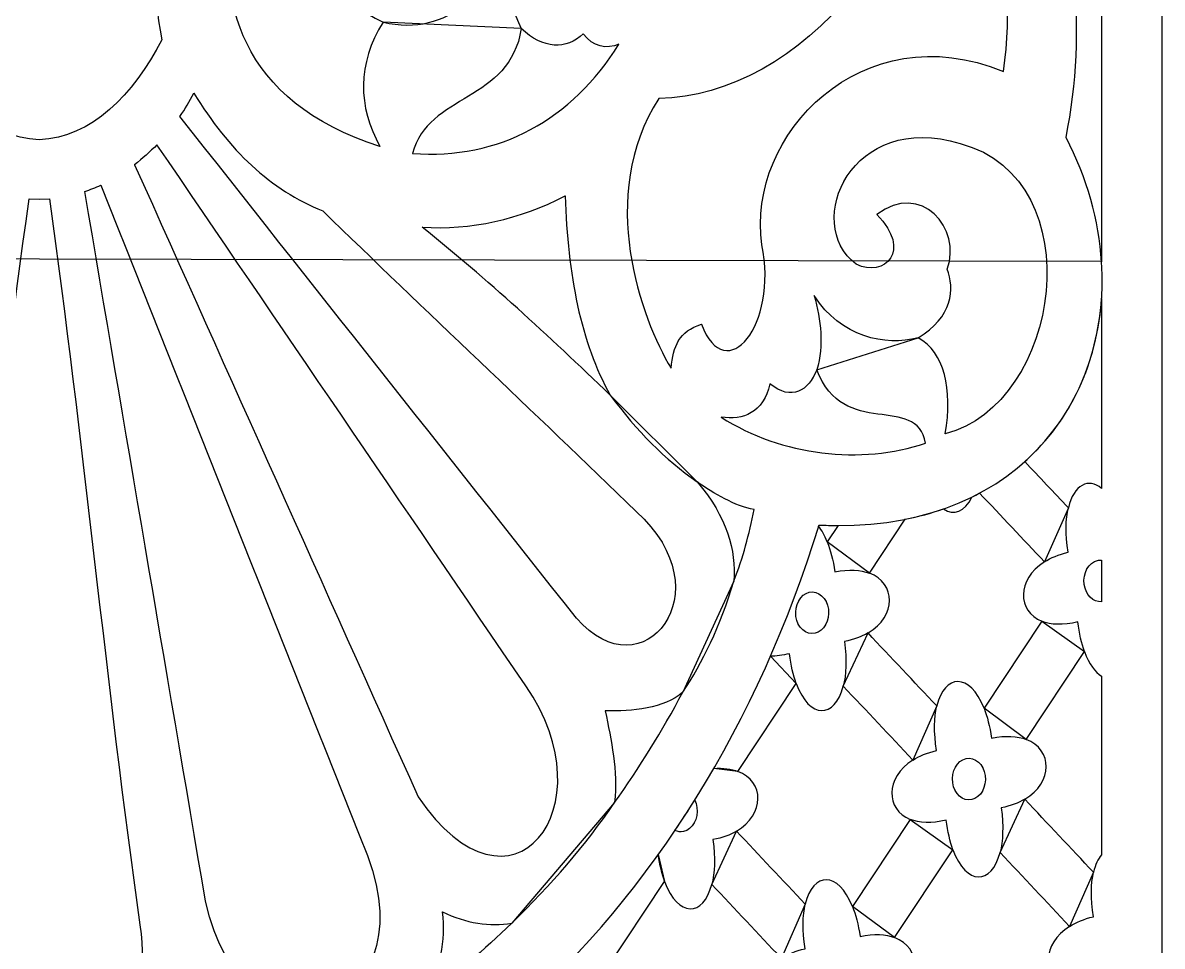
# Model space of a CAD drawing. Header units: centimetres. Extents: x 1.8 to 13.7, y -5.9 to 9.6.
# Drawn here: x 4.631 to 7.522, y -4.361 to -2.018 of the extents above; entities that cross this region are included whole.
import ezdxf

# ---------------------------------------------------------------- set-up
doc = ezdxf.new("R2010")
doc.units = ezdxf.units.CM
doc.header["$MEASUREMENT"] = 0
doc.layers.add('layer 1', color=7, linetype='Continuous')

msp = doc.modelspace()

# ---------------------------------------------------------------- linework, layer by layer
at = {"layer": 'layer 1', "color": 7}
for points, knots in [([(1.82375, 9.60243), (1.82375, 9.60243), (7.5222, 9.60243), (7.5222, 9.60243), (7.5222, 9.60243), (7.5222, 9.60243), (7.5222, -5.9026), (7.5222, -5.9026), (7.5222, -5.9026), (7.5222, -5.9026), (1.82375, -5.9026), (1.82375, -5.9026), (1.82375, -5.9026), (1.82375, -5.9026), (1.82375, 9.60243), (1.82375, 9.60243)], [0, 0, 0, 0, 0.2, 0.2, 0.2, 0.2, 0.4, 0.4, 0.4, 0.4, 0.6, 0.6, 0.6, 0.6, 1, 1, 1, 1]), ([(5.53746, -2.33166), (5.48128, -2.23148), (5.47933, -2.12147), (5.54525, -2.01638), (5.54525, -2.01638), (5.31991, -1.91537), (5.43875, -1.64277), (5.58032, -1.70846), (5.58032, -1.70846), (5.57074, -1.98372), (5.87109, -1.75177), (5.69332, -1.56805), (5.69332, -1.56805), (5.24344, -1.22752), (4.83009, -2.11223), (5.53746, -2.33166)], [0, 0, 0, 0, 0.2, 0.2, 0.2, 0.2, 0.4, 0.4, 0.4, 0.4, 0.6, 0.6, 0.6, 0.6, 1, 1, 1, 1]), ([(7.36821, -1.28113), (7.31867, -1.34336), (7.26057, -1.40065), (7.19676, -1.45468), (7.19676, -1.45468), (7.30153, -1.75093), (7.33366, -2.03636), (7.2781, -2.30876), (7.2781, -2.30876), (7.33171, -2.41206), (7.3614, -2.52001), (7.36821, -2.62503), (7.36821, -2.62503), (7.36821, -2.62503), (7.36821, -1.28113), (7.36821, -1.28113)], [0, 0, 0, 0, 0.2, 0.2, 0.2, 0.2, 0.4, 0.4, 0.4, 0.4, 0.6, 0.6, 0.6, 0.6, 1, 1, 1, 1]), ([(6.27595, -2.89468), (6.2006, -2.76921), (6.0861, -2.4582), (6.2446, -2.21017), (6.2446, -2.21017), (6.60195, -2.2029), (6.96314, -1.80012), (6.93702, -1.30949), (6.93702, -1.30949), (7.0689, -1.56736), (7.16249, -1.83575), (7.11939, -2.1417), (7.11939, -2.1417), (6.7613, -1.99401), (6.46591, -2.30263), (6.50675, -2.58125), (6.50675, -2.58125), (6.54809, -2.78542), (6.41605, -2.94514), (6.35288, -2.78299), (6.35288, -2.78299), (6.29589, -2.801), (6.28165, -2.83824), (6.27595, -2.89468)], [0, 0, 0, 0, 0.1428571, 0.1428571, 0.1428571, 0.1428571, 0.2857143, 0.2857143, 0.2857143, 0.2857143, 0.4285714, 0.4285714, 0.4285714, 0.4285714, 0.5714286, 0.5714286, 0.5714286, 0.5714286, 0.7142857, 0.7142857, 0.7142857, 0.7142857, 1, 1, 1, 1]), ([(4.67301, -1.60365), (4.5951, -1.73397), (4.44912, -1.74443), (4.34156, -1.68472), (4.34156, -1.68472), (4.3843, -1.80676), (4.38706, -1.93228), (4.36224, -2.06129), (4.36224, -2.06129), (4.43481, -2.20142), (4.53977, -2.30908), (4.67301, -2.31496), (4.67301, -2.31496), (4.80625, -2.30908), (4.91122, -2.20142), (4.98379, -2.06129), (4.98379, -2.06129), (4.95896, -1.93228), (4.96173, -1.80676), (5.00448, -1.68472), (5.00448, -1.68472), (4.89691, -1.74443), (4.75093, -1.73397), (4.67301, -1.60365)], [0, 0, 0, 0, 0.1428571, 0.1428571, 0.1428571, 0.1428571, 0.2857143, 0.2857143, 0.2857143, 0.2857143, 0.4285714, 0.4285714, 0.4285714, 0.4285714, 0.5714286, 0.5714286, 0.5714286, 0.5714286, 0.7142857, 0.7142857, 0.7142857, 0.7142857, 1, 1, 1, 1]), ([(5.89592, -2.03296), (5.85522, -1.94911), (5.84978, -1.86526), (5.86036, -1.7814), (5.86036, -1.7814), (5.82586, -1.93471), (5.71349, -2.05526), (5.54525, -2.01638), (5.54525, -2.01638), (5.54525, -2.01638), (5.89592, -2.03296), (5.89592, -2.03296)], [0, 0, 0, 0, 0.25, 0.25, 0.25, 0.25, 0.5, 0.5, 0.5, 0.5, 1, 1, 1, 1]), ([(6.14371, -2.07212), (6.02525, -2.26345), (5.83973, -2.3669), (5.61973, -2.34952), (5.61973, -2.34952), (5.65968, -2.1987), (5.86738, -2.2188), (5.89592, -2.03296), (5.89592, -2.03296), (5.95165, -2.08571), (6.01012, -2.08664), (6.05337, -2.04601), (6.05337, -2.04601), (6.07696, -2.07944), (6.1136, -2.08607), (6.14371, -2.07212)], [0, 0, 0, 0, 0.2, 0.2, 0.2, 0.2, 0.4, 0.4, 0.4, 0.4, 0.6, 0.6, 0.6, 0.6, 1, 1, 1, 1]), ([(5.0656, -2.19647), (5.0539, -2.21838), (5.04375, -2.23597), (5.02971, -2.2561), (5.02971, -2.2561), (5.36513, -2.68039), (5.70054, -3.10466), (6.03595, -3.52894), (6.03595, -3.52894), (6.20481, -3.72364), (6.41459, -3.46092), (6.18749, -3.25844), (6.18749, -3.25844), (5.93195, -3.00923), (5.64789, -2.74457), (5.39235, -2.49537), (5.39235, -2.49537), (5.26022, -2.44248), (5.15378, -2.3417), (5.0656, -2.19647)], [0, 0, 0, 0, 0.1666667, 0.1666667, 0.1666667, 0.1666667, 0.3333333, 0.3333333, 0.3333333, 0.3333333, 0.5, 0.5, 0.5, 0.5, 0.6666667, 0.6666667, 0.6666667, 0.6666667, 1, 1, 1, 1]), ([(6.97649, -2.64331), (6.9961, -2.6915), (6.99054, -2.76597), (6.90274, -2.81728), (6.90274, -2.81728), (6.96972, -2.85335), (6.99113, -2.94758), (6.9717, -3.06084), (6.9717, -3.06084), (7.26395, -2.98762), (7.34905, -2.41577), (7.00974, -2.32418), (7.00974, -2.32418), (6.73521, -2.23999), (6.60809, -2.52561), (6.74577, -2.63087), (6.74577, -2.63087), (6.81711, -2.66596), (6.88926, -2.5968), (6.79809, -2.50459), (6.79809, -2.50459), (6.90978, -2.41846), (7.0153, -2.54063), (6.97649, -2.64331)], [0, 0, 0, 0, 0.1428571, 0.1428571, 0.1428571, 0.1428571, 0.2857143, 0.2857143, 0.2857143, 0.2857143, 0.4285714, 0.4285714, 0.4285714, 0.4285714, 0.5714286, 0.5714286, 0.5714286, 0.5714286, 0.7142857, 0.7142857, 0.7142857, 0.7142857, 1, 1, 1, 1]), ([(5.6345, -3.98232), (5.39468, -3.44768), (5.15486, -2.91307), (4.91502, -2.37843), (4.91502, -2.37843), (4.93491, -2.36227), (4.95402, -2.34544), (4.97176, -2.32748), (4.97176, -2.32748), (5.28359, -2.78503), (5.59543, -3.2426), (5.90725, -3.70016), (5.90725, -3.70016), (6.12211, -4.00792), (5.86936, -4.32852), (5.6345, -3.98232)], [0, 0, 0, 0, 0.2, 0.2, 0.2, 0.2, 0.4, 0.4, 0.4, 0.4, 0.6, 0.6, 0.6, 0.6, 1, 1, 1, 1]), ([(4.82888, -2.4302), (4.81621, -2.4357), (4.80218, -2.44155), (4.78861, -2.44593), (4.78861, -2.44593), (4.8904, -3.04562), (4.99305, -3.64702), (5.09484, -4.24669), (5.09484, -4.24669), (5.18897, -4.68666), (5.663, -4.54207), (5.50554, -4.13125), (5.50554, -4.13125), (5.27999, -3.56516), (5.05443, -2.99629), (4.82888, -2.4302)], [0, 0, 0, 0, 0.2, 0.2, 0.2, 0.2, 0.4, 0.4, 0.4, 0.4, 0.6, 0.6, 0.6, 0.6, 1, 1, 1, 1]), ([(4.67301, -2.4659), (4.67301, -2.4659), (4.64734, -2.46476), (4.64734, -2.46476), (4.64734, -2.46476), (4.56221, -3.06831), (4.50275, -3.70323), (4.41762, -4.30678), (4.41762, -4.30678), (4.38419, -4.55234), (4.4758, -4.69855), (4.67301, -4.70205), (4.67301, -4.70205), (4.87023, -4.69855), (4.96183, -4.55234), (4.92841, -4.30678), (4.92841, -4.30678), (4.84327, -3.70323), (4.78382, -3.06831), (4.69869, -2.46476), (4.69869, -2.46476), (4.69869, -2.46476), (4.67301, -2.4659), (4.67301, -2.4659)], [0, 0, 0, 0, 0.1428571, 0.1428571, 0.1428571, 0.1428571, 0.2857143, 0.2857143, 0.2857143, 0.2857143, 0.4285714, 0.4285714, 0.4285714, 0.4285714, 0.5714286, 0.5714286, 0.5714286, 0.5714286, 0.7142857, 0.7142857, 0.7142857, 0.7142857, 1, 1, 1, 1]), ([(6.12166, -2.96273), (6.04719, -2.83006), (6.01341, -2.6574), (6.00746, -2.45738), (6.00746, -2.45738), (5.89232, -2.51693), (5.7667, -2.54461), (5.64488, -2.53679), (5.64488, -2.53679), (5.8107, -2.66975), (5.96344, -2.81051), (6.12166, -2.96273)], [0, 0, 0, 0, 0.25, 0.25, 0.25, 0.25, 0.5, 0.5, 0.5, 0.5, 1, 1, 1, 1]), ([(7.3682, -2.62354), (7.39259, -2.9877), (7.14111, -3.31673), (6.6514, -3.29242), (6.6514, -3.29242), (6.49824, -3.79455), (6.22865, -4.22455), (5.88486, -4.52902), (5.88486, -4.52902), (5.54106, -4.83346), (5.12304, -5.0124), (4.67301, -5.0124), (4.67301, -5.0124), (4.22299, -5.0124), (3.80498, -4.83346), (3.46118, -4.52902), (3.46118, -4.52902), (3.11738, -4.22455), (2.8478, -3.79455), (2.69464, -3.29242), (2.69464, -3.29242), (2.19987, -3.31698), (1.94828, -2.98088), (1.97869, -2.61225), (1.97869, -2.61225), (1.97869, -2.61225), (7.3682, -2.62354), (7.3682, -2.62354)], [0, 0, 0, 0, 0.125, 0.125, 0.125, 0.125, 0.25, 0.25, 0.25, 0.25, 0.375, 0.375, 0.375, 0.375, 0.5, 0.5, 0.5, 0.5, 0.625, 0.625, 0.625, 0.625, 0.75, 0.75, 0.75, 0.75, 1, 1, 1, 1]), ([(6.64589, -2.89847), (6.6647, -2.83579), (6.65592, -2.77313), (6.63942, -2.71045), (6.63942, -2.71045), (6.70624, -2.81519), (6.81951, -2.84004), (6.90274, -2.81728), (6.90274, -2.81728), (6.90274, -2.81728), (6.64589, -2.89847), (6.64589, -2.89847)], [0, 0, 0, 0, 0.25, 0.25, 0.25, 0.25, 0.5, 0.5, 0.5, 0.5, 1, 1, 1, 1]), ([(7.36821, -2.71793), (7.35762, -2.87829), (7.29162, -3.02586), (7.17362, -3.13145), (7.17362, -3.13145), (7.21044, -3.1705), (7.24726, -3.20956), (7.28406, -3.24861), (7.28406, -3.24861), (7.29796, -3.19034), (7.33503, -3.1716), (7.36821, -3.19958), (7.36821, -3.19958), (7.36821, -3.19958), (7.36821, -2.71793), (7.36821, -2.71793)], [0, 0, 0, 0, 0.2, 0.2, 0.2, 0.2, 0.4, 0.4, 0.4, 0.4, 0.6, 0.6, 0.6, 0.6, 1, 1, 1, 1]), ([(6.64589, -2.89847), (6.71407, -3.07787), (6.89877, -2.9566), (6.92175, -3.0849), (6.92175, -3.0849), (6.75846, -3.13951), (6.55712, -3.11747), (6.40333, -3.01875), (6.40333, -3.01875), (6.45886, -3.02686), (6.50964, -3.0079), (6.52699, -2.93454), (6.52699, -2.93454), (6.58248, -2.97865), (6.62449, -2.95158), (6.64589, -2.89847)], [0, 0, 0, 0, 0.2, 0.2, 0.2, 0.2, 0.4, 0.4, 0.4, 0.4, 0.6, 0.6, 0.6, 0.6, 1, 1, 1, 1]), ([(6.34244, -3.18297), (6.26019, -3.12566), (6.19, -3.05477), (6.12166, -2.96273), (6.12166, -2.96273), (6.12166, -2.96273), (6.34244, -3.18297), (6.34244, -3.18297)], [0, 0, 0, 0, 0.3333333, 0.3333333, 0.3333333, 0.3333333, 1, 1, 1, 1]), ([(6.43561, -3.43458), (6.44136, -3.35731), (6.41718, -3.27036), (6.34244, -3.18297), (6.34244, -3.18297), (6.38304, -3.21162), (6.43961, -3.24518), (6.4868, -3.25318), (6.4868, -3.25318), (6.47381, -3.31654), (6.45925, -3.3741), (6.43561, -3.43458)], [0, 0, 0, 0, 0.25, 0.25, 0.25, 0.25, 0.5, 0.5, 0.5, 0.5, 1, 1, 1, 1]), ([(7.0589, -3.21138), (7.05231, -3.21491), (7.04562, -3.21832), (7.03882, -3.22164), (7.03882, -3.22164), (7.02203, -3.25924), (6.99349, -3.27004), (6.96721, -3.25153), (6.96721, -3.25153), (6.93647, -3.26225), (6.90404, -3.27113), (6.86993, -3.27786), (6.86993, -3.27786), (6.86993, -3.27786), (6.77926, -3.4145), (6.77926, -3.4145), (6.77926, -3.4145), (6.84667, -3.44022), (6.84917, -3.52344), (6.77579, -3.56634), (6.77579, -3.56634), (6.83396, -3.62805), (6.89214, -3.68977), (6.95033, -3.7515), (6.95033, -3.7515), (6.96966, -3.6704), (7.03389, -3.66582), (7.07004, -3.75731), (7.07004, -3.75731), (7.07004, -3.75731), (7.21667, -3.53639), (7.21667, -3.53639), (7.21667, -3.53639), (7.15455, -3.51098), (7.1518, -3.43105), (7.22337, -3.38585), (7.22337, -3.38585), (7.16854, -3.32768), (7.11372, -3.26954), (7.0589, -3.21138)], [0, 0, 0, 0, 0.0909091, 0.0909091, 0.0909091, 0.0909091, 0.1818182, 0.1818182, 0.1818182, 0.1818182, 0.2727273, 0.2727273, 0.2727273, 0.2727273, 0.3636364, 0.3636364, 0.3636364, 0.3636364, 0.4545455, 0.4545455, 0.4545455, 0.4545455, 0.5454545, 0.5454545, 0.5454545, 0.5454545, 0.6363636, 0.6363636, 0.6363636, 0.6363636, 0.7272727, 0.7272727, 0.7272727, 0.7272727, 0.8181818, 0.8181818, 0.8181818, 0.8181818, 1, 1, 1, 1]), ([(7.28406, -3.24861), (7.27727, -3.2771), (7.27602, -3.31502), (7.28348, -3.36155), (7.28348, -3.36155), (7.25952, -3.36717), (7.23955, -3.37563), (7.22337, -3.38585), (7.22337, -3.38585), (7.22337, -3.38585), (7.28406, -3.24861), (7.28406, -3.24861)], [0, 0, 0, 0, 0.25, 0.25, 0.25, 0.25, 0.5, 0.5, 0.5, 0.5, 1, 1, 1, 1]), ([(6.7, -3.29361), (6.68405, -3.29357), (6.66789, -3.29325), (6.6514, -3.29242), (6.6514, -3.29242), (6.65111, -3.29336), (6.65081, -3.2943), (6.65053, -3.29524), (6.65053, -3.29524), (6.65841, -3.30559), (6.66581, -3.31891), (6.67231, -3.33534), (6.67231, -3.33534), (6.67231, -3.33534), (6.7, -3.29361), (6.7, -3.29361)], [0, 0, 0, 0, 0.2, 0.2, 0.2, 0.2, 0.4, 0.4, 0.4, 0.4, 0.6, 0.6, 0.6, 0.6, 1, 1, 1, 1]), ([(6.77926, -3.4145), (6.75697, -3.40599), (6.72761, -3.40374), (6.69154, -3.41136), (6.69154, -3.41136), (6.68707, -3.38107), (6.68039, -3.3558), (6.67231, -3.33534), (6.67231, -3.33534), (6.67231, -3.33534), (6.77926, -3.4145), (6.77926, -3.4145)], [0, 0, 0, 0, 0.25, 0.25, 0.25, 0.25, 0.5, 0.5, 0.5, 0.5, 1, 1, 1, 1]), ([(7.36821, -3.38142), (7.36496, -3.38115), (7.36164, -3.38138), (7.35828, -3.38212), (7.35828, -3.38212), (7.3356, -3.38717), (7.32035, -3.41469), (7.32435, -3.44338), (7.32435, -3.44338), (7.32808, -3.47013), (7.34725, -3.48868), (7.36821, -3.48698), (7.36821, -3.48698), (7.36821, -3.48698), (7.36821, -3.38142), (7.36821, -3.38142)], [0, 0, 0, 0, 0.2, 0.2, 0.2, 0.2, 0.4, 0.4, 0.4, 0.4, 0.6, 0.6, 0.6, 0.6, 1, 1, 1, 1]), ([(6.43561, -3.43458), (6.40008, -3.551), (6.35598, -3.64222), (6.30605, -3.71619), (6.30605, -3.71619), (6.30605, -3.71619), (6.43561, -3.43458), (6.43561, -3.43458)], [0, 0, 0, 0, 0.3333333, 0.3333333, 0.3333333, 0.3333333, 1, 1, 1, 1]), ([(6.67525, -3.50593), (6.67126, -3.47724), (6.64949, -3.45797), (6.62681, -3.46304), (6.62681, -3.46304), (6.60412, -3.46809), (6.58887, -3.49561), (6.59287, -3.52429), (6.59287, -3.52429), (6.59687, -3.55298), (6.61863, -3.57225), (6.64133, -3.5672), (6.64133, -3.5672), (6.66402, -3.56215), (6.67926, -3.53461), (6.67525, -3.50593)], [0, 0, 0, 0, 0.2, 0.2, 0.2, 0.2, 0.4, 0.4, 0.4, 0.4, 0.6, 0.6, 0.6, 0.6, 1, 1, 1, 1]), ([(7.21667, -3.53638), (7.23942, -3.54569), (7.27012, -3.5477), (7.30808, -3.53795), (7.30808, -3.53795), (7.31163, -3.56786), (7.31756, -3.59295), (7.32504, -3.61338), (7.32504, -3.61338), (7.32504, -3.61338), (7.21667, -3.53638), (7.21667, -3.53638)], [0, 0, 0, 0, 0.25, 0.25, 0.25, 0.25, 0.5, 0.5, 0.5, 0.5, 1, 1, 1, 1]), ([(6.71301, -3.70136), (6.72027, -3.67288), (6.72233, -3.63484), (6.71613, -3.58777), (6.71613, -3.58777), (6.73978, -3.58328), (6.75962, -3.57578), (6.77579, -3.56632), (6.77579, -3.56632), (6.77579, -3.56632), (6.71301, -3.70136), (6.71301, -3.70136)], [0, 0, 0, 0, 0.25, 0.25, 0.25, 0.25, 0.5, 0.5, 0.5, 0.5, 1, 1, 1, 1]), ([(7.34806, -4.17347), (7.35261, -4.15439), (7.35965, -4.13955), (7.36821, -4.1292), (7.36821, -4.1292), (7.36821, -4.1292), (7.36821, -3.67564), (7.36821, -3.67564), (7.36821, -3.67564), (7.35215, -3.66585), (7.3367, -3.6453), (7.32504, -3.61339), (7.32504, -3.61339), (7.32504, -3.61339), (7.17699, -3.83647), (7.17699, -3.83647), (7.17699, -3.83647), (7.24441, -3.86219), (7.24691, -3.94541), (7.17353, -3.98829), (7.17353, -3.98829), (7.23171, -4.05002), (7.28988, -4.11174), (7.34806, -4.17347)], [0, 0, 0, 0, 0.1428571, 0.1428571, 0.1428571, 0.1428571, 0.2857143, 0.2857143, 0.2857143, 0.2857143, 0.4285714, 0.4285714, 0.4285714, 0.4285714, 0.5714286, 0.5714286, 0.5714286, 0.5714286, 0.7142857, 0.7142857, 0.7142857, 0.7142857, 1, 1, 1, 1]), ([(6.5284, -3.62528), (6.54285, -3.62539), (6.55894, -3.6234), (6.5766, -3.61887), (6.5766, -3.61887), (6.58015, -3.64878), (6.58608, -3.67385), (6.59356, -3.69431), (6.59356, -3.69431), (6.59356, -3.69431), (6.5284, -3.62528), (6.5284, -3.62528)], [0, 0, 0, 0, 0.25, 0.25, 0.25, 0.25, 0.5, 0.5, 0.5, 0.5, 1, 1, 1, 1]), ([(6.61658, -4.25439), (6.63591, -4.17328), (6.70016, -4.16869), (6.73629, -4.26019), (6.73629, -4.26019), (6.73629, -4.26019), (6.88292, -4.03926), (6.88292, -4.03926), (6.88292, -4.03926), (6.8208, -4.01387), (6.81805, -3.93392), (6.88962, -3.88873), (6.88962, -3.88873), (6.83074, -3.82626), (6.77188, -3.76383), (6.71301, -3.70137), (6.71301, -3.70137), (6.69195, -3.78401), (6.62713, -3.78611), (6.59356, -3.69431), (6.59356, -3.69431), (6.59356, -3.69431), (6.44552, -3.91737), (6.44552, -3.91737), (6.44552, -3.91737), (6.51292, -3.94309), (6.51543, -4.02632), (6.44204, -4.06921), (6.44204, -4.06921), (6.50023, -4.13094), (6.5584, -4.19266), (6.61658, -4.25439)], [0, 0, 0, 0, 0.1111111, 0.1111111, 0.1111111, 0.1111111, 0.2222222, 0.2222222, 0.2222222, 0.2222222, 0.3333333, 0.3333333, 0.3333333, 0.3333333, 0.4444444, 0.4444444, 0.4444444, 0.4444444, 0.5555556, 0.5555556, 0.5555556, 0.5555556, 0.6666667, 0.6666667, 0.6666667, 0.6666667, 0.7777778, 0.7777778, 0.7777778, 0.7777778, 1, 1, 1, 1]), ([(6.30605, -3.71619), (6.25355, -3.81486), (6.19561, -3.90856), (6.13279, -3.99657), (6.13279, -3.99657), (6.14122, -3.91502), (6.12452, -3.83906), (6.10907, -3.76387), (6.10907, -3.76387), (6.1774, -3.76481), (6.25778, -3.75882), (6.30605, -3.71619)], [0, 0, 0, 0, 0.25, 0.25, 0.25, 0.25, 0.5, 0.5, 0.5, 0.5, 1, 1, 1, 1]), ([(6.95033, -3.7515), (6.94354, -3.77999), (6.94227, -3.81789), (6.94974, -3.86442), (6.94974, -3.86442), (6.92578, -3.87006), (6.9058, -3.87851), (6.88962, -3.88873), (6.88962, -3.88873), (6.88962, -3.88873), (6.95033, -3.7515), (6.95033, -3.7515)], [0, 0, 0, 0, 0.25, 0.25, 0.25, 0.25, 0.5, 0.5, 0.5, 0.5, 1, 1, 1, 1]), ([(7.17699, -3.83645), (7.1547, -3.82795), (7.12535, -3.82571), (7.08927, -3.83331), (7.08927, -3.83331), (7.08481, -3.80302), (7.07812, -3.77777), (7.07004, -3.75731), (7.07004, -3.75731), (7.07004, -3.75731), (7.17699, -3.83645), (7.17699, -3.83645)], [0, 0, 0, 0, 0.25, 0.25, 0.25, 0.25, 0.5, 0.5, 0.5, 0.5, 1, 1, 1, 1]), ([(7.073, -3.9279), (7.06899, -3.89921), (7.04723, -3.87994), (7.02454, -3.88499), (7.02454, -3.88499), (7.00185, -3.89005), (6.98661, -3.91758), (6.9906, -3.94626), (6.9906, -3.94626), (6.99461, -3.97495), (7.01638, -3.99422), (7.03906, -3.98917), (7.03906, -3.98917), (7.06175, -3.9841), (7.077, -3.95658), (7.073, -3.9279)], [0, 0, 0, 0, 0.2, 0.2, 0.2, 0.2, 0.4, 0.4, 0.4, 0.4, 0.6, 0.6, 0.6, 0.6, 1, 1, 1, 1]), ([(6.44552, -3.91737), (6.42896, -3.91107), (6.40853, -3.9082), (6.38433, -3.91026), (6.38433, -3.91026), (6.38433, -3.91026), (6.44552, -3.91737), (6.44552, -3.91737)], [0, 0, 0, 0, 0.3333333, 0.3333333, 0.3333333, 0.3333333, 1, 1, 1, 1]), ([(7.11074, -4.12332), (7.118, -4.09484), (7.12008, -4.05681), (7.11386, -4.00974), (7.11386, -4.00974), (7.13752, -4.00525), (7.15735, -3.99775), (7.17352, -3.98829), (7.17352, -3.98829), (7.17352, -3.98829), (7.11074, -4.12332), (7.11074, -4.12332)], [0, 0, 0, 0, 0.25, 0.25, 0.25, 0.25, 0.5, 0.5, 0.5, 0.5, 1, 1, 1, 1]), ([(6.13279, -3.99657), (6.05852, -4.10488), (5.97151, -4.20677), (5.87176, -4.30218), (5.87176, -4.30218), (5.87176, -4.30218), (6.13279, -3.99657), (6.13279, -3.99657)], [0, 0, 0, 0, 0.3333333, 0.3333333, 0.3333333, 0.3333333, 1, 1, 1, 1]), ([(6.33605, -3.99053), (6.31973, -4.01662), (6.30304, -4.04234), (6.28598, -4.06766), (6.28598, -4.06766), (6.29268, -4.07077), (6.30008, -4.07176), (6.30759, -4.07007), (6.30759, -4.07007), (6.33027, -4.06502), (6.34552, -4.0375), (6.34152, -4.00882), (6.34152, -4.00882), (6.34059, -4.00214), (6.33869, -3.99599), (6.33605, -3.99053)], [0, 0, 0, 0, 0.2, 0.2, 0.2, 0.2, 0.4, 0.4, 0.4, 0.4, 0.6, 0.6, 0.6, 0.6, 1, 1, 1, 1]), ([(6.88292, -4.03926), (6.90567, -4.04856), (6.93638, -4.05057), (6.97433, -4.04084), (6.97433, -4.04084), (6.97788, -4.07075), (6.98381, -4.09582), (6.9913, -4.11626), (6.9913, -4.11626), (6.9913, -4.11626), (6.88292, -4.03926), (6.88292, -4.03926)], [0, 0, 0, 0, 0.25, 0.25, 0.25, 0.25, 0.5, 0.5, 0.5, 0.5, 1, 1, 1, 1]), ([(6.37926, -4.20424), (6.38652, -4.17575), (6.3886, -4.13772), (6.38239, -4.09066), (6.38239, -4.09066), (6.40603, -4.08615), (6.42588, -4.07867), (6.44204, -4.06921), (6.44204, -4.06921), (6.44204, -4.06921), (6.37926, -4.20424), (6.37926, -4.20424)], [0, 0, 0, 0, 0.25, 0.25, 0.25, 0.25, 0.5, 0.5, 0.5, 0.5, 1, 1, 1, 1]), ([(6.2437, -4.12849), (6.24732, -4.15544), (6.25291, -4.1783), (6.25981, -4.19718), (6.25981, -4.19718), (6.25981, -4.19718), (6.2437, -4.12849), (6.2437, -4.12849)], [0, 0, 0, 0, 0.3333333, 0.3333333, 0.3333333, 0.3333333, 1, 1, 1, 1]), ([(7.01432, -4.67634), (7.03365, -4.59525), (7.09789, -4.59066), (7.13404, -4.68216), (7.13404, -4.68216), (7.13404, -4.68216), (7.28065, -4.46123), (7.28065, -4.46123), (7.28065, -4.46123), (7.21855, -4.43584), (7.21579, -4.35589), (7.28735, -4.3107), (7.28735, -4.3107), (7.22849, -4.24823), (7.16961, -4.18578), (7.11074, -4.12332), (7.11074, -4.12332), (7.08968, -4.20598), (7.02486, -4.20808), (6.9913, -4.11626), (6.9913, -4.11626), (6.9913, -4.11626), (6.84325, -4.33934), (6.84325, -4.33934), (6.84325, -4.33934), (6.91066, -4.36506), (6.91317, -4.44828), (6.83979, -4.49118), (6.83979, -4.49118), (6.89796, -4.55291), (6.95614, -4.61462), (7.01432, -4.67634)], [0, 0, 0, 0, 0.1111111, 0.1111111, 0.1111111, 0.1111111, 0.2222222, 0.2222222, 0.2222222, 0.2222222, 0.3333333, 0.3333333, 0.3333333, 0.3333333, 0.4444444, 0.4444444, 0.4444444, 0.4444444, 0.5555556, 0.5555556, 0.5555556, 0.5555556, 0.6666667, 0.6666667, 0.6666667, 0.6666667, 0.7777778, 0.7777778, 0.7777778, 0.7777778, 1, 1, 1, 1]), ([(7.34806, -4.17347), (7.34127, -4.20196), (7.34, -4.23986), (7.34747, -4.28639), (7.34747, -4.28639), (7.32352, -4.29203), (7.30355, -4.30048), (7.28735, -4.3107), (7.28735, -4.3107), (7.28735, -4.3107), (7.34806, -4.17347), (7.34806, -4.17347)], [0, 0, 0, 0, 0.25, 0.25, 0.25, 0.25, 0.5, 0.5, 0.5, 0.5, 1, 1, 1, 1]), ([(6.28284, -4.75726), (6.30217, -4.67616), (6.36641, -4.67158), (6.40255, -4.76307), (6.40255, -4.76307), (6.40255, -4.76307), (6.54918, -4.54215), (6.54918, -4.54215), (6.54918, -4.54215), (6.48706, -4.51674), (6.4843, -4.43681), (6.55588, -4.39161), (6.55588, -4.39161), (6.497, -4.32915), (6.43814, -4.2667), (6.37926, -4.20424), (6.37926, -4.20424), (6.3582, -4.28689), (6.29338, -4.289), (6.25981, -4.19718), (6.25981, -4.19718), (6.25981, -4.19718), (6.11177, -4.42026), (6.11177, -4.42026), (6.11177, -4.42026), (6.17918, -4.44598), (6.18169, -4.5292), (6.1083, -4.5721), (6.1083, -4.5721), (6.16648, -4.63381), (6.22465, -4.69553), (6.28284, -4.75726)], [0, 0, 0, 0, 0.1111111, 0.1111111, 0.1111111, 0.1111111, 0.2222222, 0.2222222, 0.2222222, 0.2222222, 0.3333333, 0.3333333, 0.3333333, 0.3333333, 0.4444444, 0.4444444, 0.4444444, 0.4444444, 0.5555556, 0.5555556, 0.5555556, 0.5555556, 0.6666667, 0.6666667, 0.6666667, 0.6666667, 0.7777778, 0.7777778, 0.7777778, 0.7777778, 1, 1, 1, 1]), ([(5.65079, -4.4893), (5.72786, -4.43315), (5.80167, -4.37058), (5.87176, -4.30218), (5.87176, -4.30218), (5.81724, -4.31315), (5.7548, -4.30175), (5.69631, -4.27426), (5.69631, -4.27426), (5.70444, -4.34844), (5.69158, -4.41762), (5.65079, -4.4893)], [0, 0, 0, 0, 0.25, 0.25, 0.25, 0.25, 0.5, 0.5, 0.5, 0.5, 1, 1, 1, 1]), ([(6.61658, -4.25439), (6.60979, -4.28288), (6.60853, -4.32078), (6.61599, -4.36731), (6.61599, -4.36731), (6.59204, -4.37295), (6.57205, -4.38139), (6.55588, -4.39161), (6.55588, -4.39161), (6.55588, -4.39161), (6.61658, -4.25439), (6.61658, -4.25439)], [0, 0, 0, 0, 0.25, 0.25, 0.25, 0.25, 0.5, 0.5, 0.5, 0.5, 1, 1, 1, 1]), ([(6.84325, -4.33934), (6.82096, -4.33084), (6.79161, -4.3286), (6.75552, -4.3362), (6.75552, -4.3362), (6.75107, -4.30591), (6.74438, -4.28066), (6.73629, -4.26019), (6.73629, -4.26019), (6.73629, -4.26019), (6.84325, -4.33934), (6.84325, -4.33934)], [0, 0, 0, 0, 0.25, 0.25, 0.25, 0.25, 0.5, 0.5, 0.5, 0.5, 1, 1, 1, 1])]:
    msp.add_open_spline(points, degree=3, knots=knots, dxfattribs=at)
at = {"layer": 'layer 1', "color": 250, "lineweight": 9}
for points, knots in [([(1.82375, 9.60243), (1.82375, 9.60243), (7.5222, 9.60243), (7.5222, 9.60243), (7.5222, 9.60243), (7.5222, 9.60243), (7.5222, -5.9026), (7.5222, -5.9026), (7.5222, -5.9026), (7.5222, -5.9026), (1.82375, -5.9026), (1.82375, -5.9026), (1.82375, -5.9026), (1.82375, -5.9026), (1.82375, 9.60243), (1.82375, 9.60243)], [0, 0, 0, 0, 0.2, 0.2, 0.2, 0.2, 0.4, 0.4, 0.4, 0.4, 0.6, 0.6, 0.6, 0.6, 1, 1, 1, 1]), ([(5.53746, -2.33166), (5.48128, -2.23148), (5.47933, -2.12147), (5.54525, -2.01638), (5.54525, -2.01638), (5.31991, -1.91537), (5.43875, -1.64277), (5.58032, -1.70846), (5.58032, -1.70846), (5.57074, -1.98372), (5.87109, -1.75177), (5.69332, -1.56805), (5.69332, -1.56805), (5.24344, -1.22752), (4.83009, -2.11223), (5.53746, -2.33166)], [0, 0, 0, 0, 0.2, 0.2, 0.2, 0.2, 0.4, 0.4, 0.4, 0.4, 0.6, 0.6, 0.6, 0.6, 1, 1, 1, 1]), ([(7.36821, -1.28113), (7.31867, -1.34336), (7.26057, -1.40065), (7.19676, -1.45468), (7.19676, -1.45468), (7.30153, -1.75093), (7.33366, -2.03636), (7.2781, -2.30876), (7.2781, -2.30876), (7.33171, -2.41206), (7.3614, -2.52001), (7.36821, -2.62503), (7.36821, -2.62503), (7.36821, -2.62503), (7.36821, -1.28113), (7.36821, -1.28113)], [0, 0, 0, 0, 0.2, 0.2, 0.2, 0.2, 0.4, 0.4, 0.4, 0.4, 0.6, 0.6, 0.6, 0.6, 1, 1, 1, 1]), ([(6.27595, -2.89468), (6.2006, -2.76921), (6.0861, -2.4582), (6.2446, -2.21017), (6.2446, -2.21017), (6.60195, -2.2029), (6.96314, -1.80012), (6.93702, -1.30949), (6.93702, -1.30949), (7.0689, -1.56736), (7.16249, -1.83575), (7.11939, -2.1417), (7.11939, -2.1417), (6.7613, -1.99401), (6.46591, -2.30263), (6.50675, -2.58125), (6.50675, -2.58125), (6.54809, -2.78542), (6.41605, -2.94514), (6.35288, -2.78299), (6.35288, -2.78299), (6.29589, -2.801), (6.28165, -2.83824), (6.27595, -2.89468)], [0, 0, 0, 0, 0.1428571, 0.1428571, 0.1428571, 0.1428571, 0.2857143, 0.2857143, 0.2857143, 0.2857143, 0.4285714, 0.4285714, 0.4285714, 0.4285714, 0.5714286, 0.5714286, 0.5714286, 0.5714286, 0.7142857, 0.7142857, 0.7142857, 0.7142857, 1, 1, 1, 1]), ([(4.67301, -1.60365), (4.5951, -1.73397), (4.44912, -1.74443), (4.34156, -1.68472), (4.34156, -1.68472), (4.3843, -1.80676), (4.38706, -1.93228), (4.36224, -2.06129), (4.36224, -2.06129), (4.43481, -2.20142), (4.53977, -2.30908), (4.67301, -2.31496), (4.67301, -2.31496), (4.80625, -2.30908), (4.91122, -2.20142), (4.98379, -2.06129), (4.98379, -2.06129), (4.95896, -1.93228), (4.96173, -1.80676), (5.00448, -1.68472), (5.00448, -1.68472), (4.89691, -1.74443), (4.75093, -1.73397), (4.67301, -1.60365)], [0, 0, 0, 0, 0.1428571, 0.1428571, 0.1428571, 0.1428571, 0.2857143, 0.2857143, 0.2857143, 0.2857143, 0.4285714, 0.4285714, 0.4285714, 0.4285714, 0.5714286, 0.5714286, 0.5714286, 0.5714286, 0.7142857, 0.7142857, 0.7142857, 0.7142857, 1, 1, 1, 1]), ([(5.89592, -2.03296), (5.85522, -1.94911), (5.84978, -1.86526), (5.86036, -1.7814), (5.86036, -1.7814), (5.82586, -1.93471), (5.71349, -2.05526), (5.54525, -2.01638)], [0, 0, 0, 0, 0.3333333, 0.3333333, 0.3333333, 0.3333333, 1, 1, 1, 1]), ([(6.14371, -2.07212), (6.02525, -2.26345), (5.83973, -2.3669), (5.61973, -2.34952), (5.61973, -2.34952), (5.65968, -2.1987), (5.86738, -2.2188), (5.89592, -2.03296), (5.89592, -2.03296), (5.95165, -2.08571), (6.01012, -2.08664), (6.05337, -2.04601), (6.05337, -2.04601), (6.07696, -2.07944), (6.1136, -2.08607), (6.14371, -2.07212)], [0, 0, 0, 0, 0.2, 0.2, 0.2, 0.2, 0.4, 0.4, 0.4, 0.4, 0.6, 0.6, 0.6, 0.6, 1, 1, 1, 1]), ([(5.0656, -2.19647), (5.0539, -2.21838), (5.04375, -2.23597), (5.02971, -2.2561), (5.02971, -2.2561), (5.36513, -2.68039), (5.70054, -3.10466), (6.03595, -3.52894), (6.03595, -3.52894), (6.20481, -3.72364), (6.41459, -3.46092), (6.18749, -3.25844), (6.18749, -3.25844), (5.93195, -3.00923), (5.64789, -2.74457), (5.39235, -2.49537), (5.39235, -2.49537), (5.26022, -2.44248), (5.15378, -2.3417), (5.0656, -2.19647)], [0, 0, 0, 0, 0.1666667, 0.1666667, 0.1666667, 0.1666667, 0.3333333, 0.3333333, 0.3333333, 0.3333333, 0.5, 0.5, 0.5, 0.5, 0.6666667, 0.6666667, 0.6666667, 0.6666667, 1, 1, 1, 1]), ([(6.97649, -2.64331), (6.9961, -2.6915), (6.99054, -2.76597), (6.90274, -2.81728), (6.90274, -2.81728), (6.96972, -2.85335), (6.99113, -2.94758), (6.9717, -3.06084), (6.9717, -3.06084), (7.26395, -2.98762), (7.34905, -2.41577), (7.00974, -2.32418), (7.00974, -2.32418), (6.73521, -2.23999), (6.60809, -2.52561), (6.74577, -2.63087), (6.74577, -2.63087), (6.81711, -2.66596), (6.88926, -2.5968), (6.79809, -2.50459), (6.79809, -2.50459), (6.90978, -2.41846), (7.0153, -2.54063), (6.97649, -2.64331)], [0, 0, 0, 0, 0.1428571, 0.1428571, 0.1428571, 0.1428571, 0.2857143, 0.2857143, 0.2857143, 0.2857143, 0.4285714, 0.4285714, 0.4285714, 0.4285714, 0.5714286, 0.5714286, 0.5714286, 0.5714286, 0.7142857, 0.7142857, 0.7142857, 0.7142857, 1, 1, 1, 1]), ([(5.6345, -3.98232), (5.39468, -3.44768), (5.15486, -2.91307), (4.91502, -2.37843), (4.91502, -2.37843), (4.93491, -2.36227), (4.95402, -2.34544), (4.97176, -2.32748), (4.97176, -2.32748), (5.28359, -2.78503), (5.59543, -3.2426), (5.90725, -3.70016), (5.90725, -3.70016), (6.12211, -4.00792), (5.86936, -4.32852), (5.6345, -3.98232)], [0, 0, 0, 0, 0.2, 0.2, 0.2, 0.2, 0.4, 0.4, 0.4, 0.4, 0.6, 0.6, 0.6, 0.6, 1, 1, 1, 1]), ([(4.82888, -2.4302), (4.81621, -2.4357), (4.80218, -2.44155), (4.78861, -2.44593), (4.78861, -2.44593), (4.8904, -3.04562), (4.99305, -3.64702), (5.09484, -4.24669), (5.09484, -4.24669), (5.18897, -4.68666), (5.663, -4.54207), (5.50554, -4.13125), (5.50554, -4.13125), (5.27999, -3.56516), (5.05443, -2.99629), (4.82888, -2.4302)], [0, 0, 0, 0, 0.2, 0.2, 0.2, 0.2, 0.4, 0.4, 0.4, 0.4, 0.6, 0.6, 0.6, 0.6, 1, 1, 1, 1]), ([(4.67301, -2.4659), (4.67301, -2.4659), (4.64734, -2.46476), (4.64734, -2.46476), (4.64734, -2.46476), (4.56221, -3.06831), (4.50275, -3.70323), (4.41762, -4.30678), (4.41762, -4.30678), (4.38419, -4.55234), (4.4758, -4.69855), (4.67301, -4.70205), (4.67301, -4.70205), (4.87023, -4.69855), (4.96183, -4.55234), (4.92841, -4.30678), (4.92841, -4.30678), (4.84327, -3.70323), (4.78382, -3.06831), (4.69869, -2.46476), (4.69869, -2.46476), (4.69869, -2.46476), (4.67301, -2.4659), (4.67301, -2.4659)], [0, 0, 0, 0, 0.1428571, 0.1428571, 0.1428571, 0.1428571, 0.2857143, 0.2857143, 0.2857143, 0.2857143, 0.4285714, 0.4285714, 0.4285714, 0.4285714, 0.5714286, 0.5714286, 0.5714286, 0.5714286, 0.7142857, 0.7142857, 0.7142857, 0.7142857, 1, 1, 1, 1]), ([(6.12166, -2.96273), (6.04719, -2.83006), (6.01341, -2.6574), (6.00746, -2.45738), (6.00746, -2.45738), (5.89232, -2.51693), (5.7667, -2.54461), (5.64488, -2.53679), (5.64488, -2.53679), (5.8107, -2.66975), (5.96344, -2.81051), (6.12166, -2.96273)], [0, 0, 0, 0, 0.25, 0.25, 0.25, 0.25, 0.5, 0.5, 0.5, 0.5, 1, 1, 1, 1]), ([(7.3682, -2.62354), (7.39259, -2.9877), (7.14111, -3.31673), (6.6514, -3.29242), (6.6514, -3.29242), (6.49824, -3.79455), (6.22865, -4.22455), (5.88486, -4.52902), (5.88486, -4.52902), (5.54106, -4.83346), (5.12304, -5.0124), (4.67301, -5.0124), (4.67301, -5.0124), (4.22299, -5.0124), (3.80498, -4.83346), (3.46118, -4.52902), (3.46118, -4.52902), (3.11738, -4.22455), (2.8478, -3.79455), (2.69464, -3.29242), (2.69464, -3.29242), (2.19987, -3.31698), (1.94828, -2.98088), (1.97869, -2.61225)], [0, 0, 0, 0, 0.1428571, 0.1428571, 0.1428571, 0.1428571, 0.2857143, 0.2857143, 0.2857143, 0.2857143, 0.4285714, 0.4285714, 0.4285714, 0.4285714, 0.5714286, 0.5714286, 0.5714286, 0.5714286, 0.7142857, 0.7142857, 0.7142857, 0.7142857, 1, 1, 1, 1]), ([(6.64589, -2.89847), (6.6647, -2.83579), (6.65592, -2.77313), (6.63942, -2.71045), (6.63942, -2.71045), (6.70624, -2.81519), (6.81951, -2.84004), (6.90274, -2.81728)], [0, 0, 0, 0, 0.3333333, 0.3333333, 0.3333333, 0.3333333, 1, 1, 1, 1]), ([(7.36821, -2.71793), (7.35762, -2.87829), (7.29162, -3.02586), (7.17362, -3.13145), (7.17362, -3.13145), (7.21044, -3.1705), (7.24726, -3.20956), (7.28406, -3.24861), (7.28406, -3.24861), (7.29796, -3.19034), (7.33503, -3.1716), (7.36821, -3.19958), (7.36821, -3.19958), (7.36821, -3.19958), (7.36821, -2.71793), (7.36821, -2.71793)], [0, 0, 0, 0, 0.2, 0.2, 0.2, 0.2, 0.4, 0.4, 0.4, 0.4, 0.6, 0.6, 0.6, 0.6, 1, 1, 1, 1]), ([(6.64589, -2.89847), (6.71407, -3.07787), (6.89877, -2.9566), (6.92175, -3.0849), (6.92175, -3.0849), (6.75846, -3.13951), (6.55712, -3.11747), (6.40333, -3.01875), (6.40333, -3.01875), (6.45886, -3.02686), (6.50964, -3.0079), (6.52699, -2.93454), (6.52699, -2.93454), (6.58248, -2.97865), (6.62449, -2.95158), (6.64589, -2.89847)], [0, 0, 0, 0, 0.2, 0.2, 0.2, 0.2, 0.4, 0.4, 0.4, 0.4, 0.6, 0.6, 0.6, 0.6, 1, 1, 1, 1]), ([(6.43561, -3.43458), (6.44136, -3.35731), (6.41718, -3.27036), (6.34244, -3.18297), (6.34244, -3.18297), (6.38304, -3.21162), (6.43961, -3.24518), (6.4868, -3.25318), (6.4868, -3.25318), (6.47381, -3.31654), (6.45925, -3.3741), (6.43561, -3.43458)], [0, 0, 0, 0, 0.25, 0.25, 0.25, 0.25, 0.5, 0.5, 0.5, 0.5, 1, 1, 1, 1]), ([(7.0589, -3.21138), (7.05231, -3.21491), (7.04562, -3.21832), (7.03882, -3.22164), (7.03882, -3.22164), (7.02203, -3.25924), (6.99349, -3.27004), (6.96721, -3.25153), (6.96721, -3.25153), (6.93647, -3.26225), (6.90404, -3.27113), (6.86993, -3.27786), (6.86993, -3.27786), (6.86993, -3.27786), (6.77926, -3.4145), (6.77926, -3.4145), (6.77926, -3.4145), (6.84667, -3.44022), (6.84917, -3.52344), (6.77579, -3.56634), (6.77579, -3.56634), (6.83396, -3.62805), (6.89214, -3.68977), (6.95033, -3.7515), (6.95033, -3.7515), (6.96966, -3.6704), (7.03389, -3.66582), (7.07004, -3.75731), (7.07004, -3.75731), (7.07004, -3.75731), (7.21667, -3.53639), (7.21667, -3.53639), (7.21667, -3.53639), (7.15455, -3.51098), (7.1518, -3.43105), (7.22337, -3.38585), (7.22337, -3.38585), (7.16854, -3.32768), (7.11372, -3.26954), (7.0589, -3.21138)], [0, 0, 0, 0, 0.0909091, 0.0909091, 0.0909091, 0.0909091, 0.1818182, 0.1818182, 0.1818182, 0.1818182, 0.2727273, 0.2727273, 0.2727273, 0.2727273, 0.3636364, 0.3636364, 0.3636364, 0.3636364, 0.4545455, 0.4545455, 0.4545455, 0.4545455, 0.5454545, 0.5454545, 0.5454545, 0.5454545, 0.6363636, 0.6363636, 0.6363636, 0.6363636, 0.7272727, 0.7272727, 0.7272727, 0.7272727, 0.8181818, 0.8181818, 0.8181818, 0.8181818, 1, 1, 1, 1]), ([(7.28406, -3.24861), (7.27727, -3.2771), (7.27602, -3.31502), (7.28348, -3.36155), (7.28348, -3.36155), (7.25952, -3.36717), (7.23955, -3.37563), (7.22337, -3.38585)], [0, 0, 0, 0, 0.3333333, 0.3333333, 0.3333333, 0.3333333, 1, 1, 1, 1]), ([(6.7, -3.29361), (6.68405, -3.29357), (6.66789, -3.29325), (6.6514, -3.29242), (6.6514, -3.29242), (6.65111, -3.29336), (6.65081, -3.2943), (6.65053, -3.29524), (6.65053, -3.29524), (6.65841, -3.30559), (6.66581, -3.31891), (6.67231, -3.33534), (6.67231, -3.33534), (6.67231, -3.33534), (6.7, -3.29361), (6.7, -3.29361)], [0, 0, 0, 0, 0.2, 0.2, 0.2, 0.2, 0.4, 0.4, 0.4, 0.4, 0.6, 0.6, 0.6, 0.6, 1, 1, 1, 1]), ([(6.77926, -3.4145), (6.75697, -3.40599), (6.72761, -3.40374), (6.69154, -3.41136), (6.69154, -3.41136), (6.68707, -3.38107), (6.68039, -3.3558), (6.67231, -3.33534)], [0, 0, 0, 0, 0.3333333, 0.3333333, 0.3333333, 0.3333333, 1, 1, 1, 1]), ([(7.36821, -3.38142), (7.36496, -3.38115), (7.36164, -3.38138), (7.35828, -3.38212), (7.35828, -3.38212), (7.3356, -3.38717), (7.32035, -3.41469), (7.32435, -3.44338), (7.32435, -3.44338), (7.32808, -3.47013), (7.34725, -3.48868), (7.36821, -3.48698), (7.36821, -3.48698), (7.36821, -3.48698), (7.36821, -3.38142), (7.36821, -3.38142)], [0, 0, 0, 0, 0.2, 0.2, 0.2, 0.2, 0.4, 0.4, 0.4, 0.4, 0.6, 0.6, 0.6, 0.6, 1, 1, 1, 1]), ([(6.67525, -3.50593), (6.67126, -3.47724), (6.64949, -3.45797), (6.62681, -3.46304), (6.62681, -3.46304), (6.60412, -3.46809), (6.58887, -3.49561), (6.59287, -3.52429), (6.59287, -3.52429), (6.59687, -3.55298), (6.61863, -3.57225), (6.64133, -3.5672), (6.64133, -3.5672), (6.66402, -3.56215), (6.67926, -3.53461), (6.67525, -3.50593)], [0, 0, 0, 0, 0.2, 0.2, 0.2, 0.2, 0.4, 0.4, 0.4, 0.4, 0.6, 0.6, 0.6, 0.6, 1, 1, 1, 1]), ([(7.21667, -3.53638), (7.23942, -3.54569), (7.27012, -3.5477), (7.30808, -3.53795), (7.30808, -3.53795), (7.31163, -3.56786), (7.31756, -3.59295), (7.32504, -3.61338)], [0, 0, 0, 0, 0.3333333, 0.3333333, 0.3333333, 0.3333333, 1, 1, 1, 1]), ([(6.71301, -3.70136), (6.72027, -3.67288), (6.72233, -3.63484), (6.71613, -3.58777), (6.71613, -3.58777), (6.73978, -3.58328), (6.75962, -3.57578), (6.77579, -3.56632)], [0, 0, 0, 0, 0.3333333, 0.3333333, 0.3333333, 0.3333333, 1, 1, 1, 1]), ([(7.34806, -4.17347), (7.35261, -4.15439), (7.35965, -4.13955), (7.36821, -4.1292), (7.36821, -4.1292), (7.36821, -4.1292), (7.36821, -3.67564), (7.36821, -3.67564), (7.36821, -3.67564), (7.35215, -3.66585), (7.3367, -3.6453), (7.32504, -3.61339), (7.32504, -3.61339), (7.32504, -3.61339), (7.17699, -3.83647), (7.17699, -3.83647), (7.17699, -3.83647), (7.24441, -3.86219), (7.24691, -3.94541), (7.17353, -3.98829), (7.17353, -3.98829), (7.23171, -4.05002), (7.28988, -4.11174), (7.34806, -4.17347)], [0, 0, 0, 0, 0.1428571, 0.1428571, 0.1428571, 0.1428571, 0.2857143, 0.2857143, 0.2857143, 0.2857143, 0.4285714, 0.4285714, 0.4285714, 0.4285714, 0.5714286, 0.5714286, 0.5714286, 0.5714286, 0.7142857, 0.7142857, 0.7142857, 0.7142857, 1, 1, 1, 1]), ([(6.5284, -3.62528), (6.54285, -3.62539), (6.55894, -3.6234), (6.5766, -3.61887), (6.5766, -3.61887), (6.58015, -3.64878), (6.58608, -3.67385), (6.59356, -3.69431)], [0, 0, 0, 0, 0.3333333, 0.3333333, 0.3333333, 0.3333333, 1, 1, 1, 1]), ([(6.61658, -4.25439), (6.63591, -4.17328), (6.70016, -4.16869), (6.73629, -4.26019), (6.73629, -4.26019), (6.73629, -4.26019), (6.88292, -4.03926), (6.88292, -4.03926), (6.88292, -4.03926), (6.8208, -4.01387), (6.81805, -3.93392), (6.88962, -3.88873), (6.88962, -3.88873), (6.83074, -3.82626), (6.77188, -3.76383), (6.71301, -3.70137), (6.71301, -3.70137), (6.69195, -3.78401), (6.62713, -3.78611), (6.59356, -3.69431), (6.59356, -3.69431), (6.59356, -3.69431), (6.44552, -3.91737), (6.44552, -3.91737), (6.44552, -3.91737), (6.51292, -3.94309), (6.51543, -4.02632), (6.44204, -4.06921), (6.44204, -4.06921), (6.50023, -4.13094), (6.5584, -4.19266), (6.61658, -4.25439)], [0, 0, 0, 0, 0.1111111, 0.1111111, 0.1111111, 0.1111111, 0.2222222, 0.2222222, 0.2222222, 0.2222222, 0.3333333, 0.3333333, 0.3333333, 0.3333333, 0.4444444, 0.4444444, 0.4444444, 0.4444444, 0.5555556, 0.5555556, 0.5555556, 0.5555556, 0.6666667, 0.6666667, 0.6666667, 0.6666667, 0.7777778, 0.7777778, 0.7777778, 0.7777778, 1, 1, 1, 1]), ([(6.30605, -3.71619), (6.25355, -3.81486), (6.19561, -3.90856), (6.13279, -3.99657), (6.13279, -3.99657), (6.14122, -3.91502), (6.12452, -3.83906), (6.10907, -3.76387), (6.10907, -3.76387), (6.1774, -3.76481), (6.25778, -3.75882), (6.30605, -3.71619)], [0, 0, 0, 0, 0.25, 0.25, 0.25, 0.25, 0.5, 0.5, 0.5, 0.5, 1, 1, 1, 1]), ([(6.95033, -3.7515), (6.94354, -3.77999), (6.94227, -3.81789), (6.94974, -3.86442), (6.94974, -3.86442), (6.92578, -3.87006), (6.9058, -3.87851), (6.88962, -3.88873)], [0, 0, 0, 0, 0.3333333, 0.3333333, 0.3333333, 0.3333333, 1, 1, 1, 1]), ([(7.17699, -3.83645), (7.1547, -3.82795), (7.12535, -3.82571), (7.08927, -3.83331), (7.08927, -3.83331), (7.08481, -3.80302), (7.07812, -3.77777), (7.07004, -3.75731)], [0, 0, 0, 0, 0.3333333, 0.3333333, 0.3333333, 0.3333333, 1, 1, 1, 1]), ([(7.073, -3.9279), (7.06899, -3.89921), (7.04723, -3.87994), (7.02454, -3.88499), (7.02454, -3.88499), (7.00185, -3.89005), (6.98661, -3.91758), (6.9906, -3.94626), (6.9906, -3.94626), (6.99461, -3.97495), (7.01638, -3.99422), (7.03906, -3.98917), (7.03906, -3.98917), (7.06175, -3.9841), (7.077, -3.95658), (7.073, -3.9279)], [0, 0, 0, 0, 0.2, 0.2, 0.2, 0.2, 0.4, 0.4, 0.4, 0.4, 0.6, 0.6, 0.6, 0.6, 1, 1, 1, 1]), ([(7.11074, -4.12332), (7.118, -4.09484), (7.12008, -4.05681), (7.11386, -4.00974), (7.11386, -4.00974), (7.13752, -4.00525), (7.15735, -3.99775), (7.17352, -3.98829)], [0, 0, 0, 0, 0.3333333, 0.3333333, 0.3333333, 0.3333333, 1, 1, 1, 1]), ([(6.33605, -3.99053), (6.31973, -4.01662), (6.30304, -4.04234), (6.28598, -4.06766), (6.28598, -4.06766), (6.29268, -4.07077), (6.30008, -4.07176), (6.30759, -4.07007), (6.30759, -4.07007), (6.33027, -4.06502), (6.34552, -4.0375), (6.34152, -4.00882), (6.34152, -4.00882), (6.34059, -4.00214), (6.33869, -3.99599), (6.33605, -3.99053)], [0, 0, 0, 0, 0.2, 0.2, 0.2, 0.2, 0.4, 0.4, 0.4, 0.4, 0.6, 0.6, 0.6, 0.6, 1, 1, 1, 1]), ([(6.88292, -4.03926), (6.90567, -4.04856), (6.93638, -4.05057), (6.97433, -4.04084), (6.97433, -4.04084), (6.97788, -4.07075), (6.98381, -4.09582), (6.9913, -4.11626)], [0, 0, 0, 0, 0.3333333, 0.3333333, 0.3333333, 0.3333333, 1, 1, 1, 1]), ([(6.37926, -4.20424), (6.38652, -4.17575), (6.3886, -4.13772), (6.38239, -4.09066), (6.38239, -4.09066), (6.40603, -4.08615), (6.42588, -4.07867), (6.44204, -4.06921)], [0, 0, 0, 0, 0.3333333, 0.3333333, 0.3333333, 0.3333333, 1, 1, 1, 1]), ([(7.01432, -4.67634), (7.03365, -4.59525), (7.09789, -4.59066), (7.13404, -4.68216), (7.13404, -4.68216), (7.13404, -4.68216), (7.28065, -4.46123), (7.28065, -4.46123), (7.28065, -4.46123), (7.21855, -4.43584), (7.21579, -4.35589), (7.28735, -4.3107), (7.28735, -4.3107), (7.22849, -4.24823), (7.16961, -4.18578), (7.11074, -4.12332), (7.11074, -4.12332), (7.08968, -4.20598), (7.02486, -4.20808), (6.9913, -4.11626), (6.9913, -4.11626), (6.9913, -4.11626), (6.84325, -4.33934), (6.84325, -4.33934), (6.84325, -4.33934), (6.91066, -4.36506), (6.91317, -4.44828), (6.83979, -4.49118), (6.83979, -4.49118), (6.89796, -4.55291), (6.95614, -4.61462), (7.01432, -4.67634)], [0, 0, 0, 0, 0.1111111, 0.1111111, 0.1111111, 0.1111111, 0.2222222, 0.2222222, 0.2222222, 0.2222222, 0.3333333, 0.3333333, 0.3333333, 0.3333333, 0.4444444, 0.4444444, 0.4444444, 0.4444444, 0.5555556, 0.5555556, 0.5555556, 0.5555556, 0.6666667, 0.6666667, 0.6666667, 0.6666667, 0.7777778, 0.7777778, 0.7777778, 0.7777778, 1, 1, 1, 1]), ([(7.34806, -4.17347), (7.34127, -4.20196), (7.34, -4.23986), (7.34747, -4.28639), (7.34747, -4.28639), (7.32352, -4.29203), (7.30355, -4.30048), (7.28735, -4.3107)], [0, 0, 0, 0, 0.3333333, 0.3333333, 0.3333333, 0.3333333, 1, 1, 1, 1]), ([(6.28284, -4.75726), (6.30217, -4.67616), (6.36641, -4.67158), (6.40255, -4.76307), (6.40255, -4.76307), (6.40255, -4.76307), (6.54918, -4.54215), (6.54918, -4.54215), (6.54918, -4.54215), (6.48706, -4.51674), (6.4843, -4.43681), (6.55588, -4.39161), (6.55588, -4.39161), (6.497, -4.32915), (6.43814, -4.2667), (6.37926, -4.20424), (6.37926, -4.20424), (6.3582, -4.28689), (6.29338, -4.289), (6.25981, -4.19718), (6.25981, -4.19718), (6.25981, -4.19718), (6.11177, -4.42026), (6.11177, -4.42026), (6.11177, -4.42026), (6.17918, -4.44598), (6.18169, -4.5292), (6.1083, -4.5721), (6.1083, -4.5721), (6.16648, -4.63381), (6.22465, -4.69553), (6.28284, -4.75726)], [0, 0, 0, 0, 0.1111111, 0.1111111, 0.1111111, 0.1111111, 0.2222222, 0.2222222, 0.2222222, 0.2222222, 0.3333333, 0.3333333, 0.3333333, 0.3333333, 0.4444444, 0.4444444, 0.4444444, 0.4444444, 0.5555556, 0.5555556, 0.5555556, 0.5555556, 0.6666667, 0.6666667, 0.6666667, 0.6666667, 0.7777778, 0.7777778, 0.7777778, 0.7777778, 1, 1, 1, 1]), ([(5.65079, -4.4893), (5.72786, -4.43315), (5.80167, -4.37058), (5.87176, -4.30218), (5.87176, -4.30218), (5.81724, -4.31315), (5.7548, -4.30175), (5.69631, -4.27426), (5.69631, -4.27426), (5.70444, -4.34844), (5.69158, -4.41762), (5.65079, -4.4893)], [0, 0, 0, 0, 0.25, 0.25, 0.25, 0.25, 0.5, 0.5, 0.5, 0.5, 1, 1, 1, 1]), ([(6.61658, -4.25439), (6.60979, -4.28288), (6.60853, -4.32078), (6.61599, -4.36731), (6.61599, -4.36731), (6.59204, -4.37295), (6.57205, -4.38139), (6.55588, -4.39161)], [0, 0, 0, 0, 0.3333333, 0.3333333, 0.3333333, 0.3333333, 1, 1, 1, 1]), ([(6.84325, -4.33934), (6.82096, -4.33084), (6.79161, -4.3286), (6.75552, -4.3362), (6.75552, -4.3362), (6.75107, -4.30591), (6.74438, -4.28066), (6.73629, -4.26019)], [0, 0, 0, 0, 0.3333333, 0.3333333, 0.3333333, 0.3333333, 1, 1, 1, 1])]:
    msp.add_open_spline(points, degree=3, knots=knots, dxfattribs=at)
for points in [[(6.34244, -3.18297), (6.26019, -3.12566), (6.19, -3.05477), (6.12166, -2.96273)], [(6.43561, -3.43458), (6.40008, -3.551), (6.35598, -3.64222), (6.30605, -3.71619)], [(6.44552, -3.91737), (6.42896, -3.91107), (6.40853, -3.9082), (6.38433, -3.91026)], [(6.13279, -3.99657), (6.05852, -4.10488), (5.97151, -4.20677), (5.87176, -4.30218)], [(6.2437, -4.12849), (6.24732, -4.15544), (6.25291, -4.1783), (6.25981, -4.19718)]]:
    msp.add_open_spline(points, degree=3, dxfattribs=at)

doc.saveas('drawing.dxf')
